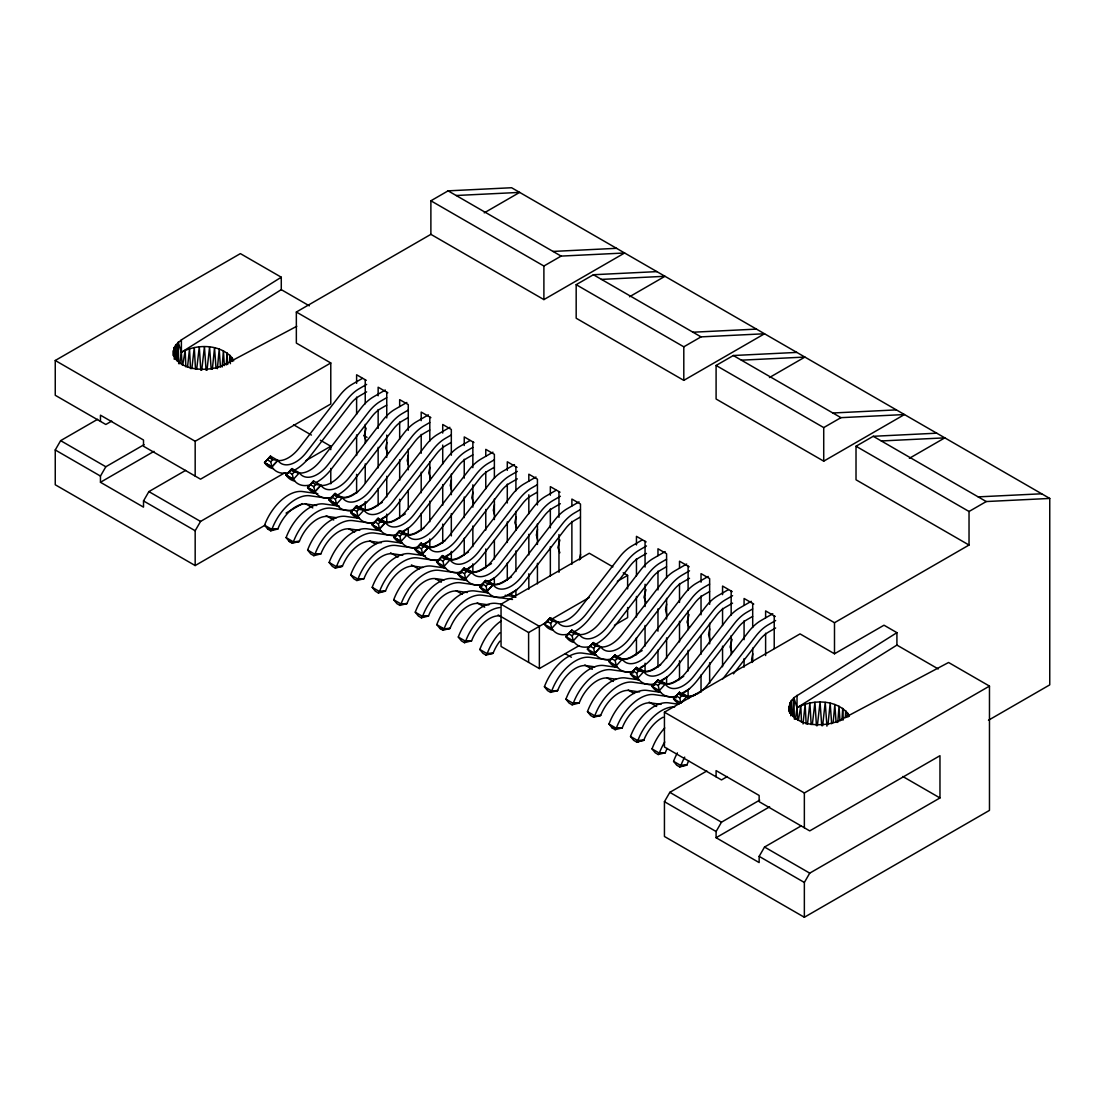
<?xml version="1.0" encoding="UTF-8"?>
<svg xmlns="http://www.w3.org/2000/svg" width="1105" height="1105" viewBox="0 0 1105 1105"><rect width="100%" height="100%" fill="white"/><g stroke="black" fill="none" stroke-linecap="round" stroke-linejoin="round"><path stroke-width="1.5" d="M173.982 355.907L174.162 347.716L175.792 344.884L181.386 339.884L281.278 277.217L240.379 253.611L55.25 360.492L55.25 395.286L105.831 424.486L111.716 421.102M789.578 712.974L789.813 703.153L793.86 697.683L896.915 632.654L884 625.209L834.496 653.787L800.048 633.897L664.437 712.2L664.437 746.994L721.482 779.937L727.352 776.539M232.147 361.432L232.257 358.006C220.047 343.876 196.897 343.848 181.386 352.315L179.77 363.752M847.784 716.869L847.894 713.443C835.698 699.313 812.548 699.285 797.023 707.753L795.407 719.189M175.156 358.628L175.792 344.884L175.999 359.733M790.724 715.791L791.429 700.321L791.65 715.17M229.702 362.164L230.033 355.313L230.406 363.669M845.353 717.601L845.67 710.764L845.974 717.435M226.29 364.912L227.05 352.882L227.699 364.484M841.927 720.35L842.701 708.319L843.336 719.921M176.98 361.004L178.223 342.246L181.386 352.315L182.076 364.816M792.617 716.441L793.86 697.683L797.023 707.753L797.727 720.253M366.156 440.909L364.153 435.674L366.156 428.118M579.407 559.959L580.567 554.323M222.133 367.026L223.403 350.782L224.356 365.575M837.77 722.463L839.04 706.219L839.993 721.013M217.395 368.697L219.191 349.056L220.448 366.998M833.184 722.49L834.827 704.493L836.084 722.435M212.34 369.222L214.536 347.771L216.028 368.31M827.977 724.659L830.173 703.208L831.664 723.747M187.56 366.846L189.521 348.683L190.502 368.587M803.031 723.941L805.158 704.12L806.153 724.024M206.98 370.299L209.577 346.956L211.166 369.029M822.631 725.736L825.214 702.407L826.927 726.165M191.842 368.725L194.273 347.523L195.516 369.167M807.493 724.162L809.91 702.96L811.153 724.604M196.704 369.001L199.287 346.832L200.806 370.272M201.718 370.23L204.439 346.639L206.083 370.23M812.341 724.438L814.938 702.269L816.443 725.709M817.355 725.681L820.076 702.089L821.719 725.681M182.781 364.733L185.184 350.299L185.847 366.832M798.432 720.17L800.821 705.736L801.498 722.269M386.833 442.47L385.673 448.105L387.689 453.34M408.353 454.901L407.206 460.536L408.353 464.832M429.873 467.318L428.726 472.968L430.743 478.189M451.406 479.75L450.246 485.385L451.406 489.695M472.926 492.181L471.78 497.816L473.796 503.051M494.46 504.612L493.3 510.248L494.46 514.557M515.98 517.029L514.833 522.679L516.85 527.9M537.513 529.461L536.353 535.096L537.513 539.406M666.66 604.034L665.514 609.67L666.66 613.979M709.714 628.883L708.567 634.519L709.714 638.828M752.767 653.746L751.621 659.381L752.132 662.475M559.89 539.972L557.887 547.528L559.89 552.762M645.997 589.683L643.98 597.239L645.997 602.474M689.05 614.546L687.034 622.101L689.05 627.322M732.104 639.394L730.087 646.95L732.104 652.185M273.418 468.7A38.261 22.086 -60 0 1 264.565 462.636L270.504 456.185L277.825 460.412A29.131 16.81 -60 0 0 306.555 452.166L346.998 399.775A32.667 18.868 -60 0 1 359.194 388.698L366.639 384.402M294.938 481.131A38.261 22.086 -60 0 1 286.098 475.067L292.024 468.617L299.345 472.843A29.131 16.81 -60 0 0 328.075 464.597L368.518 412.193A32.667 18.868 -60 0 1 380.728 401.129L386.681 397.69M315.27 493.272A38.261 22.086 -60 0 1 307.618 487.498L313.558 481.048L320.878 485.261A29.131 16.81 -60 0 0 349.608 477.029L390.051 424.624A32.667 18.868 -60 0 1 402.248 413.56L408.201 410.121M337.992 505.98A38.261 22.086 -60 0 1 329.152 499.93L335.077 493.465L342.398 497.692A29.131 16.81 -60 0 0 371.128 489.446L411.571 437.055A32.667 18.868 -60 0 1 423.781 425.978L429.735 422.538M359.526 518.411A38.261 22.086 -60 0 1 350.672 512.347L356.611 505.897L363.918 510.123A29.131 16.81 -60 0 0 392.662 501.877L433.105 449.486A32.667 18.868 -60 0 1 445.301 438.409L451.254 434.969M381.045 530.842A38.261 22.086 -60 0 1 372.205 524.778L378.131 518.328L385.452 522.555A29.131 16.81 -60 0 0 414.182 514.308L454.625 461.904A32.667 18.868 -60 0 1 466.821 450.84L472.788 447.401M401.377 542.983A38.261 22.086 -60 0 1 393.725 537.21L399.665 530.759L406.971 534.972A29.131 16.81 -60 0 0 435.715 526.74L476.145 474.335A32.667 18.868 -60 0 1 488.355 463.271L494.308 459.832M424.099 555.691A38.261 22.086 -60 0 1 415.259 549.641L421.185 543.177L428.505 547.403A29.131 16.81 -60 0 0 457.235 539.157L497.678 486.766A32.667 18.868 -60 0 1 509.875 475.689L517.32 471.393M445.619 568.122A38.261 22.086 -60 0 1 436.779 562.058L442.704 555.608L450.025 559.834A29.131 16.81 -60 0 0 478.769 551.588L519.198 499.198A32.667 18.868 -60 0 1 531.408 488.12L537.362 484.681M467.153 580.553A38.261 22.086 -60 0 1 458.299 574.49L464.238 568.039L471.559 572.266A29.131 16.81 -60 0 0 500.289 564.02L540.732 511.615A32.667 18.868 -60 0 1 552.928 500.551L560.373 496.255M487.471 592.694A38.261 22.086 -60 0 1 479.832 586.921L485.758 580.47L493.079 584.697A29.131 16.81 -60 0 0 521.809 576.451L562.252 524.046A32.667 18.868 -60 0 1 574.462 512.982L580.415 509.543M553.26 630.264A38.261 22.086 -60 0 1 544.406 624.201L550.345 617.75L557.652 621.977A29.131 16.81 -60 0 0 586.396 613.731L626.839 561.326A32.667 18.868 -60 0 1 639.035 550.262L646.48 545.967M573.578 642.406A38.261 22.086 -60 0 1 565.94 636.632L571.865 630.182L579.186 634.408A29.131 16.81 -60 0 0 607.916 626.162L648.359 573.757A32.667 18.868 -60 0 1 660.555 562.694L666.522 559.254M596.313 655.113A38.261 22.086 -60 0 1 587.459 649.063L593.399 642.599L600.706 646.826A29.131 16.81 -60 0 0 629.449 638.58L669.879 586.189A32.667 18.868 -60 0 1 682.089 575.125L689.534 570.815M616.631 667.268A38.261 22.086 -60 0 1 608.993 661.481L614.919 655.03L622.239 659.257A29.131 16.81 -60 0 0 650.969 651.011L691.412 598.62A32.667 18.868 -60 0 1 703.609 587.542L709.576 584.103M639.353 679.976A38.261 22.086 -60 0 1 630.513 673.912L636.439 667.461L643.759 671.688A29.131 16.81 -60 0 0 672.503 663.442L712.932 611.037A32.667 18.868 -60 0 1 725.142 599.974L732.587 595.678M659.685 692.117A38.261 22.086 -60 0 1 652.033 686.343L657.972 679.893L665.293 684.119A29.131 16.81 -60 0 0 694.023 675.873L734.466 623.469A32.667 18.868 -60 0 1 746.662 612.405L752.615 608.966M678.953 703.678A38.261 22.086 -60 0 1 673.567 698.774L679.492 692.31L686.813 696.537A29.131 16.81 -60 0 0 688.677 698.609M265.214 525.11L195.171 565.553L55.25 484.764L55.25 449.97L60.637 440.646L97.627 419.292M185.626 470.399L148.885 491.601L143.512 500.924L143.512 507.14L100.458 482.277L100.458 476.075L105.831 466.752L144.051 444.693M195.171 565.553L195.171 530.745L200.544 521.436L284.91 472.733M789.882 713.07L789.813 703.153C786.677 727.27 825.09 728.236 840.035 720.156L948.573 662.489L989.472 686.095L989.472 810.379L804.357 917.261L664.437 836.485L664.437 801.678L669.823 792.354L706.813 771M801.263 825.836L764.536 847.038L759.149 856.361L759.149 862.577L716.095 837.714L716.095 831.513L721.482 822.189L759.688 800.13M804.357 917.261L804.357 882.467L809.73 873.143L939.968 797.948L939.968 755.696L809.73 830.891L759.149 801.678L759.149 795.462L716.095 770.613L716.095 776.829M722.808 678.898L755.986 635.9A32.667 18.868 -60 0 1 768.196 624.836L775.641 620.527M733.471 673.843L759.397 640.265A23.537 13.591 -60 0 1 768.196 632.281L775.641 627.985M317.812 493.7L302.646 491.559A38.261 22.086 -60 0 0 264.565 525.193L267.742 529.074L270.753 530.814L271.885 529.419A38.261 22.086 -60 0 1 309.966 495.786L331.873 498.866M339.332 506.118L324.179 503.991A38.261 22.086 -60 0 0 286.098 537.61L289.275 541.505L292.286 543.246L293.419 541.837A38.261 22.086 -60 0 1 331.486 508.217L351.708 511.063M359.18 518.314L345.699 516.408A38.261 22.086 -60 0 0 307.618 550.041L310.795 553.937L313.806 555.677L314.939 554.268A38.261 22.086 -60 0 1 353.02 520.635L373.241 523.494M380.7 530.745L367.219 528.839A38.261 22.086 -60 0 0 329.152 562.473L332.315 566.368L335.34 568.108L336.459 566.699A38.261 22.086 -60 0 1 374.54 533.066L396.446 536.16M402.234 543.177L388.753 541.27A38.261 22.086 -60 0 0 350.672 574.904L353.849 578.785L356.86 580.526L357.992 579.13A38.261 22.086 -60 0 1 396.073 545.497L417.98 548.577M425.439 555.829L410.273 553.702A38.261 22.086 -60 0 0 372.205 587.321L375.368 591.216L378.38 592.957L379.512 591.548A38.261 22.086 -60 0 1 417.593 557.928L437.815 560.774M445.287 568.025L431.806 566.119A38.261 22.086 -60 0 0 393.725 599.753L396.902 603.648L399.913 605.388L401.046 603.979A38.261 22.086 -60 0 1 439.127 570.346L461.034 573.44M466.807 580.457L453.326 578.55A38.261 22.086 -60 0 0 415.259 612.184L418.422 616.079L421.433 617.819L422.566 616.41A38.261 22.086 -60 0 1 460.647 582.777L482.554 585.871M488.341 592.888L474.86 590.982A38.261 22.086 -60 0 0 436.779 624.615L439.956 628.51L442.967 630.237L444.099 628.842A38.261 22.086 -60 0 1 482.181 595.208L512.499 599.476M501.435 604.117L496.38 603.413A38.261 22.086 -60 0 0 458.299 637.033L461.476 640.928L464.487 642.668L465.619 641.259A38.261 22.086 -60 0 1 499.778 607.57M501.035 621.01A38.261 22.086 -60 0 0 479.832 649.464L482.996 653.359L486.02 655.099L487.153 653.69L493.079 653.304A29.131 16.81 -60 0 1 499.861 641.176M595.968 655.016L582.487 653.124A38.261 22.086 -60 0 0 544.406 686.744L547.583 690.639L550.594 692.379L551.726 690.97A38.261 22.086 -60 0 1 589.808 657.351L610.029 660.196M617.488 667.448L604.007 665.542A38.261 22.086 -60 0 0 565.94 699.175L569.103 703.07L572.114 704.81L573.246 703.402A38.261 22.086 -60 0 1 611.327 669.768L633.234 672.862M639.022 679.879L625.541 677.973A38.261 22.086 -60 0 0 587.459 711.606L590.636 715.501L593.647 717.242L594.78 715.833A38.261 22.086 -60 0 1 632.861 682.199L654.754 685.293M608.993 724.037L612.156 727.933L615.167 729.673L616.3 728.264A38.261 22.086 -60 0 1 654.381 694.631L676.288 697.725M678.705 704.258L668.594 702.835A38.261 22.086 -60 0 0 630.513 736.455L633.69 740.35L636.701 742.09L637.834 740.682A38.261 22.086 -60 0 1 674.644 706.938M664.74 727.933A38.261 22.086 -60 0 0 652.033 748.886L655.21 752.781L658.221 754.522L659.354 753.113A38.261 22.086 -60 0 1 664.74 741.994M677.393 752.892A38.261 22.086 -60 0 0 673.567 761.317L676.73 765.213L679.755 766.953L680.887 765.544A38.261 22.086 -60 0 1 684.713 757.118M272.369 458.244A29.131 16.81 -60 0 1 270.504 456.185L264.565 462.636L271.885 466.863A38.261 22.086 -60 0 0 288.75 472.457M277.825 460.412L271.885 466.863L270.753 461.793L272.728 459.652L277.811 460.412L271.885 466.863L264.578 462.636L270.504 456.185M293.902 470.675A29.131 16.81 -60 0 1 292.024 468.617L286.098 475.067L293.419 479.294A38.261 22.086 -60 0 0 310.27 484.874M293.419 479.294L292.286 474.225L294.248 472.084L299.345 472.829L293.419 479.294L286.098 475.067L292.024 468.617M320.878 485.261L314.939 491.725L313.806 486.656L315.781 484.515L320.864 485.261L314.939 491.725L307.618 487.498L313.558 481.048L307.618 487.498L314.939 491.725A38.261 22.086 -60 0 0 331.804 497.305M336.956 495.537A29.131 16.81 -60 0 1 335.077 493.465L329.152 499.93L336.473 504.156A38.261 22.086 -60 0 0 353.324 509.737M336.459 504.142L335.34 499.073L337.301 496.932L342.398 497.692L336.473 504.156L329.152 499.93L335.077 493.465M358.476 507.969A29.131 16.81 -60 0 1 356.611 505.897L350.672 512.347L357.992 516.574A38.261 22.086 -60 0 0 374.857 522.168M357.992 516.574L356.86 511.505L358.835 509.364L363.918 510.123L357.992 516.574L350.672 512.347L356.611 505.897M379.996 520.386A29.131 16.81 -60 0 1 378.131 518.328L372.205 524.778L379.526 529.005A38.261 22.086 -60 0 0 396.377 534.585M385.452 522.555L379.512 529.005L378.38 523.936L380.355 521.795L385.452 522.541L379.526 529.005L372.205 524.778L378.131 518.328M417.911 547.016A38.261 22.086 -60 0 1 401.046 541.436L399.913 536.367L401.875 534.226L406.971 534.972M401.046 541.436L393.725 537.21L399.665 530.759L393.725 537.21L401.046 541.436L406.971 534.972M428.505 547.403L422.566 553.867L421.433 548.798L423.408 546.644L428.491 547.403L422.566 553.867L415.259 549.641L421.185 543.177L415.259 549.641L422.566 553.867A38.261 22.086 -60 0 0 439.431 559.448M460.965 571.879A38.261 22.086 -60 0 1 444.099 566.285L436.779 562.058L442.704 555.608A29.131 16.81 -60 0 0 444.583 557.68M442.967 561.216L444.928 559.075L450.025 559.834L444.099 566.285L442.967 561.216L439.956 559.475M482.484 584.296A38.261 22.086 -60 0 1 465.619 578.716L458.299 574.49L464.238 568.039A29.131 16.81 -60 0 0 466.103 570.097M464.487 573.647L466.462 571.506L471.545 572.252L465.619 578.716L464.487 573.647L461.476 571.907M479.832 586.921L485.758 580.47L479.832 586.921L487.153 591.147A38.261 22.086 -60 0 0 525.22 580.802L565.663 528.411A23.537 13.591 -60 0 1 574.462 520.441L580.415 517.002M493.079 584.697L487.153 591.147L486.02 586.078L487.982 583.937L493.079 584.683L487.153 591.147M568.592 634.008A38.261 22.086 -60 0 1 551.726 628.427L544.406 624.201L550.345 617.75A29.131 16.81 -60 0 0 552.21 619.808M550.594 623.358L552.555 621.217L557.652 621.977L551.726 628.427L550.594 623.358L547.583 621.618M565.94 636.632L571.865 630.182L565.94 636.632L573.26 640.859A38.261 22.086 -60 0 0 590.111 646.439M572.114 635.789L574.089 633.648L579.186 634.394L573.26 640.859L572.114 635.789L569.103 634.049M587.459 649.063L593.399 642.599L587.459 649.063L594.78 653.29A38.261 22.086 -60 0 0 611.645 658.87M593.647 648.221L595.609 646.066L600.706 646.826L594.78 653.29L593.647 648.221L590.636 646.48M594.78 653.29L600.706 646.826M633.165 671.301A38.261 22.086 -60 0 1 616.3 665.707L608.993 661.481L614.919 655.03A29.131 16.81 -60 0 0 616.783 657.102M615.167 660.638L617.143 658.497L622.226 659.257L616.3 665.707L615.167 660.638L612.156 658.898M654.685 683.719A38.261 22.086 -60 0 1 637.834 678.139L630.513 673.912L636.439 667.461A29.131 16.81 -60 0 0 638.317 669.52M636.701 673.069L638.662 670.928L643.759 671.688L637.834 678.139L636.701 673.069L633.69 671.329M652.033 686.343L657.972 679.893L652.033 686.343L659.354 690.57A38.261 22.086 -60 0 0 676.219 696.15M658.221 685.501L660.196 683.36L665.279 684.106L659.354 690.57L658.221 685.501L655.21 683.76M673.567 698.774L679.492 692.31L673.567 698.774L680.887 703.001L686.813 696.537L681.716 695.777L678.705 694.051M680.887 702.987L679.755 697.932L681.716 695.777M436.779 562.058L442.704 555.608M458.299 574.49L464.238 568.039M544.406 624.201L550.345 617.75M608.993 661.481L614.919 655.03M630.513 673.912L636.439 667.461M281.278 277.217L281.278 289.648L181.386 352.315L181.386 339.884M896.915 632.654L896.915 645.085L797.023 707.753L797.023 695.321M100.458 421.392L100.458 415.176L143.512 440.025L143.512 446.24L200.544 479.169L330.782 403.988L330.782 362.979L296.347 343.089L296.347 312.024L430.881 234.343L430.881 200.792L448.105 190.847L511.601 187.739L1049.75 498.438L1049.75 684.865L988.464 720.239M484.225 212.864L519.668 192.394L456.172 195.502M100.458 482.277L153.996 451.365M55.25 360.492L195.171 441.268L330.782 362.979M430.881 200.792L543.895 266.029L561.105 256.098L624.615 252.99L543.895 299.593L430.881 234.343M362.302 378.449L351.873 384.471A32.667 18.868 -60 0 0 339.677 395.549L299.234 447.939A29.131 16.81 -60 0 1 277.286 460.467M366.639 391.861L359.194 396.156A23.537 13.591 -60 0 0 350.409 404.126L309.966 456.531A38.261 22.086 -60 0 1 294.552 470.108M385.313 390.024L373.407 396.902A32.667 18.868 -60 0 0 361.197 407.966L320.768 460.371A29.131 16.81 -60 0 1 296.181 472.125M576.175 284.676L683.802 346.818L701.026 336.873L764.536 333.765L683.802 380.369L576.175 318.226L576.175 284.676L593.399 274.731L656.895 271.623M386.681 405.148L380.728 408.588A23.537 13.591 -60 0 0 371.929 416.557L331.486 468.962A38.261 22.086 -60 0 1 316.085 482.54M305.629 460.771L330.782 446.24L330.782 449.666M406.847 402.455L394.927 409.333A32.667 18.868 -60 0 0 382.731 420.397L342.288 472.802A29.131 16.81 -60 0 1 320.339 485.33M408.201 417.579L402.248 421.019A23.537 13.591 -60 0 0 393.463 428.989L353.02 481.379A38.261 22.086 -60 0 1 336.141 495.703M629.532 296.748L664.975 276.291L601.465 279.399M428.367 414.886L416.461 421.765A32.667 18.868 -60 0 0 404.25 432.829L363.807 485.219A29.131 16.81 -60 0 1 339.235 496.974M286.071 513.065L302.466 503.604M429.735 429.997L423.781 433.436A23.537 13.591 -60 0 0 414.983 441.42L374.54 493.811A38.261 22.086 -60 0 1 357.661 508.12M449.901 427.304L437.981 434.182A32.667 18.868 -60 0 0 425.784 445.26L385.341 497.651A29.131 16.81 -60 0 1 363.393 510.179M357.84 491.642L351.873 495.081A23.537 13.591 -60 0 1 343.089 497.264L338.033 496.546M451.254 442.428L445.301 445.868A23.537 13.591 -60 0 0 436.503 453.837L396.073 506.242A38.261 22.086 -60 0 1 380.659 519.82M469.929 440.591L459.514 446.613A32.667 18.868 -60 0 0 447.304 457.677L406.861 510.082A29.131 16.81 -60 0 1 382.289 521.836M359.194 506.767L366.639 502.471M382.344 502.347L373.407 507.513A23.537 13.591 -60 0 1 364.609 509.681L361.238 509.212M472.788 454.859L466.821 458.299A23.537 13.591 -60 0 0 458.036 466.269L417.593 518.673A38.261 22.086 -60 0 1 402.179 532.251M492.954 452.166L481.034 459.045A32.667 18.868 -60 0 0 468.838 470.108L428.395 522.513A29.131 16.81 -60 0 1 406.447 535.041M382.206 518.328L386.681 515.759M405.355 513.922L394.927 519.944A23.537 13.591 -60 0 1 386.142 522.113L381.087 521.408M494.308 467.291L488.355 470.73A23.537 13.591 -60 0 0 479.556 478.7L439.127 531.091A38.261 22.086 -60 0 1 422.248 545.414M514.474 464.597L502.554 471.476A32.667 18.868 -60 0 0 490.358 482.54L449.915 534.931A29.131 16.81 -60 0 1 425.328 546.685M402.248 531.615L408.201 528.176M423.906 528.066L416.461 532.361A23.537 13.591 -60 0 1 407.662 534.544L402.607 533.826M517.32 478.852L509.875 483.147A23.537 13.591 -60 0 0 501.09 491.131L460.647 543.522A38.261 22.086 -60 0 1 443.768 557.845M716.095 365.465L823.722 427.594L840.946 417.662L904.456 414.555L823.722 461.158L716.095 399.016L716.095 365.465L733.319 355.52L796.816 352.412M535.994 477.015L524.088 483.893A32.667 18.868 -60 0 0 511.877 494.971L471.448 547.362A29.131 16.81 -60 0 1 449.5 559.89M423.781 544.047L429.735 540.607M445.426 540.497L437.981 544.793A23.537 13.591 -60 0 1 429.196 546.975L424.14 546.257M537.362 492.139L531.408 495.579A23.537 13.591 -60 0 0 522.61 503.549L482.181 555.953A38.261 22.086 -60 0 1 466.766 569.531M556.036 490.302L545.608 496.325A32.667 18.868 -60 0 0 533.411 507.402L492.968 559.793A29.131 16.81 -60 0 1 468.382 571.547M445.301 556.478L451.254 553.039M769.453 377.537L804.896 357.067L741.386 360.175M468.437 552.058L459.514 557.224A23.537 13.591 -60 0 1 450.716 559.392L447.345 558.923M560.373 503.714L552.928 508.01A23.537 13.591 -60 0 0 544.143 515.98L503.7 568.384A38.261 22.086 -60 0 1 488.286 581.962M579.048 501.877L567.141 508.756A32.667 18.868 -60 0 0 554.931 519.82L514.502 572.224A29.131 16.81 -60 0 1 492.54 584.752M468.313 568.053L472.788 565.47M491.463 563.633L481.034 569.655A23.537 13.591 -60 0 1 472.249 571.824L467.194 571.119M488.355 581.341L494.308 577.901L494.377 584.807L487.208 580.678M511.491 576.921L502.554 582.073A23.537 13.591 -60 0 1 493.769 584.255L488.714 583.537M517.32 589.462L509.875 593.758A32.667 18.868 -60 0 1 507.734 594.877M579.089 645.652L539.364 668.58L501.048 646.453L501.048 604.2L589.31 553.246L612.888 566.865M642.143 540.014L631.715 546.036A32.667 18.868 -60 0 0 619.518 557.113L579.075 609.504A29.131 16.81 -60 0 1 554.489 621.259M646.48 553.425L639.035 557.721A23.537 13.591 -60 0 0 630.237 565.691L589.808 618.096A38.261 22.086 -60 0 1 574.393 631.673M665.155 551.588L653.248 558.467A32.667 18.868 -60 0 0 641.038 569.531L600.595 621.935A29.131 16.81 -60 0 1 578.647 634.463M498.148 614.946L528.604 632.53L548.191 621.231M551.133 619.532L589.379 597.446M617.336 581.313L627.626 575.374L627.626 588.882M856.016 446.24L969.03 511.491L969.03 545.041L856.016 479.791L856.016 446.24L873.24 436.295L936.736 433.188M666.522 566.713L660.555 570.152A23.537 13.591 -60 0 0 651.77 578.122L611.327 630.513A38.261 22.086 -60 0 1 594.449 644.837M686.688 564.02L674.768 570.898A32.667 18.868 -60 0 0 662.572 581.962L622.129 634.353A29.131 16.81 -60 0 1 600.181 646.895M689.534 578.274L682.089 582.57A23.537 13.591 -60 0 0 673.29 590.553L632.861 642.944A38.261 22.086 -60 0 1 615.982 657.268M614.394 625.264L627.626 617.626L627.626 607.488M909.374 458.313L944.816 437.856L881.307 440.964M708.208 576.437L696.288 583.316A32.667 18.868 -60 0 0 684.092 594.393L643.649 646.784A29.131 16.81 -60 0 1 619.062 658.539M709.576 591.562L703.609 595.001A23.537 13.591 -60 0 0 694.824 602.985L654.381 655.376A38.261 22.086 -60 0 1 638.966 668.967M728.25 589.725L717.822 595.747A32.667 18.868 -60 0 0 705.612 606.825L665.182 659.215A29.131 16.81 -60 0 1 640.596 670.97M642.143 650.624L631.715 656.646A23.537 13.591 -60 0 1 622.93 658.829L619.56 658.345M732.587 603.137L725.142 607.432A23.537 13.591 -60 0 0 716.344 615.402L675.915 667.807A38.261 22.086 -60 0 1 660.5 681.384M751.262 601.3L739.342 608.178A32.667 18.868 -60 0 0 727.145 619.242L686.702 671.647A29.131 16.81 -60 0 1 664.754 684.175M640.527 667.475L644.989 664.892M660.693 664.782L653.248 669.077A23.537 13.591 -60 0 1 644.45 671.246L641.08 670.776M752.615 616.424L746.662 619.864A23.537 13.591 -60 0 0 737.878 627.833L697.435 680.224A38.261 22.086 -60 0 1 680.556 694.548M772.782 613.731L760.875 620.609A32.667 18.868 -60 0 0 748.665 631.673L708.236 684.078A29.131 16.81 -60 0 1 696.689 694.313M660.555 680.763L666.522 677.324M683.705 676.343L674.768 681.509A23.537 13.591 -60 0 1 665.97 683.677L660.928 682.959M969.03 511.491L986.254 501.546L1049.75 498.438M682.089 693.18L689.534 688.885M296.347 312.024L834.496 622.723L969.03 545.041M716.095 837.714L769.633 806.816M664.437 712.2L804.357 792.976L989.472 686.095M296.762 326.279L224.398 364.719C209.453 372.799 171.026 371.832 174.162 347.716L174.258 359.291M636.701 742.09L643.759 740.295A29.131 16.81 -60 0 1 663.152 717.228M267.742 529.074L269.717 528.95M264.565 525.193L271.885 529.419L277.825 529.019A29.131 16.81 -60 0 1 306.555 504.087L316.665 505.51M270.753 530.814L277.811 529.019L271.885 529.419M289.275 541.505L291.237 541.381M286.098 537.61L293.419 541.837L299.345 541.45A29.131 16.81 -60 0 1 328.075 516.518L336.5 517.706M292.286 543.246L299.345 541.45L293.419 541.837M307.618 550.041L314.939 554.268L320.878 553.881A29.131 16.81 -60 0 1 349.608 528.936L359.719 530.372M313.806 555.677L320.864 553.881L314.939 554.268M329.152 562.473L336.459 566.699L342.398 566.299A29.131 16.81 -60 0 1 371.128 541.367L381.239 542.79M335.34 568.108L342.398 566.312L336.459 566.699M350.672 574.904L357.992 579.13L363.918 578.73A29.131 16.81 -60 0 1 392.662 553.798L402.773 555.221M356.86 580.526L363.918 578.73L357.992 579.13M372.205 587.321L379.512 591.548L385.452 591.161A29.131 16.81 -60 0 1 414.182 566.23L422.607 567.418M378.38 592.957L385.452 591.161L379.512 591.548M393.725 599.753L401.046 603.979L406.971 603.592A29.131 16.81 -60 0 1 435.715 578.647L444.141 579.835M399.913 605.388L406.971 603.592L401.046 603.979M415.259 612.184L422.566 616.41L428.505 616.01A29.131 16.81 -60 0 1 457.235 591.078L467.346 592.501M421.433 617.819L428.491 616.024L422.566 616.41M439.956 628.51L441.917 628.372M436.779 624.615L444.099 628.842L450.025 628.441A29.131 16.81 -60 0 1 478.769 603.51L488.88 604.932M442.967 630.237L450.025 628.441L444.099 628.842M458.299 637.033L465.619 641.259L471.559 640.872A29.131 16.81 -60 0 1 500.289 615.941M464.487 642.668L471.545 640.872L465.619 641.259M486.02 655.099L493.079 653.304L487.153 653.69A38.261 22.086 -60 0 1 499.861 632.737M544.406 686.744L551.726 690.97L557.652 690.584A29.131 16.81 -60 0 1 586.396 665.652L594.822 666.84M550.594 692.379L557.652 690.584L551.726 690.97M565.94 699.175L573.246 703.402L579.186 703.015A29.131 16.81 -60 0 1 607.916 678.069L616.341 679.257M572.114 704.81L579.186 703.015L573.246 703.402M587.459 711.606L594.78 715.833L600.706 715.432A29.131 16.81 -60 0 1 629.449 690.501L639.56 691.923M593.647 717.242L600.706 715.446L594.78 715.833M612.156 727.933L614.131 727.794M660.541 692.31L647.06 690.404A38.261 22.086 -60 0 0 608.993 724.037L616.3 728.264L622.239 727.864A29.131 16.81 -60 0 1 650.969 702.932L661.08 704.355M615.167 729.673L622.226 727.864L616.3 728.264M637.834 740.682L643.759 740.295L637.834 740.682L630.513 736.455M652.033 748.886L659.354 753.113L665.293 752.726A29.131 16.81 -60 0 1 667.158 748.499M658.221 754.522L665.279 752.726L659.354 753.113M673.567 761.317L680.887 765.544L686.813 765.143A29.131 16.81 -60 0 1 688.677 760.931M679.755 766.953L686.813 765.157L680.887 765.544M553.039 251.429L616.535 248.321M692.959 332.218L756.455 329.11M832.88 412.994L896.376 409.886M978.174 496.877L1041.684 493.783M505.178 595.264L515.289 596.686M682.448 695.39L687.503 696.109A23.537 13.591 -60 0 0 696.288 693.926M448.105 190.847L561.105 256.098M593.399 274.731L701.026 336.873M733.319 355.52L840.946 417.662M873.24 436.295L986.254 501.546M281.278 289.648L309.317 305.836M896.915 645.085L938.242 668.953M366.294 380.369L356.611 374.775L356.611 383.366M387.827 392.8L378.145 387.206L378.145 395.797M430.881 417.662L421.198 412.068L421.198 420.646M473.935 442.511L464.238 436.917L464.238 445.508M516.988 467.374L507.292 461.78L507.292 470.357M560.028 492.222L550.345 486.628L550.345 495.22M646.135 541.933L636.452 536.339L636.452 544.931M689.188 566.796L679.506 561.202L679.506 568.067M732.242 591.645L722.56 586.051L722.56 594.642M753.762 604.076L744.079 598.482L744.079 605.347M775.296 616.507L765.613 610.913L765.613 617.778M623.206 572.818L627.626 575.374M364.153 435.674L367.012 437.331M293.571 424.762L311.43 435.066M320.367 440.232L330.782 446.24M902.757 776.47L939.968 797.948M359.484 506.933L365.23 510.248L365.23 501.656M381.004 519.364L386.75 522.679L386.75 514.087M401.101 530.966L408.27 535.096L408.27 528.231M424.058 544.213L429.804 547.528L429.804 538.95M445.591 556.644L451.323 559.959L451.323 551.367M467.111 569.075L471.421 571.561M510.165 593.924L515.911 597.239M639.325 668.497L643.621 670.984M660.845 680.929L666.591 684.244L666.591 677.365M682.379 693.346L688.111 696.661L688.111 689.796M269.717 457.912L272.728 459.652M291.237 470.343L294.248 472.084M312.756 482.774L315.781 484.515M334.29 495.192L337.301 496.932M355.81 507.623L358.835 509.364M377.344 520.054L380.355 521.795M398.864 532.486L401.875 534.226M420.397 544.903L423.408 546.644M441.917 557.334L444.928 559.075M463.451 569.766L466.462 571.506M484.971 582.197L487.982 583.937M549.544 619.477L552.555 621.217M571.078 631.908L574.089 633.648M592.598 644.326L595.609 646.066M614.131 656.757L617.143 658.497M635.651 669.188L638.662 670.928M657.185 681.619L660.196 683.36M267.742 460.053L270.753 461.793M289.275 472.484L292.286 474.225M310.795 484.915L313.806 486.656M332.315 497.347L335.34 499.073M353.849 509.764L356.86 511.505M375.368 522.195L378.38 523.936M396.902 534.627L399.913 536.367M418.422 547.058L421.433 548.798M482.996 584.338L486.02 586.078M676.73 696.191L679.755 697.932M501.048 604.2L539.364 626.328L539.364 668.58M305.312 503.618L312.784 507.927M326.237 515.704L333.71 520.013M348.655 528.646L354.636 532.099M369.595 540.732L375.562 544.185M390.521 552.818L397.993 557.127M411.447 564.89L418.919 569.213M435.356 578.702L441.337 582.155M456.296 590.788L462.277 594.241M477.222 602.874L484.694 607.184M565.415 653.787L571.396 657.24M584.849 665.003L592.321 669.326M607.267 677.959L613.247 681.412M628.206 690.031L634.173 693.484M649.132 702.117L656.605 706.44M479.832 649.464L487.153 653.69M636.66 740.806L638.662 741.966M60.637 440.646L105.831 466.752M148.885 491.601L200.544 521.436M669.823 792.354L721.482 822.189M764.536 847.038L809.73 873.143M55.25 449.97L100.458 476.075M143.512 500.924L195.171 530.745M664.437 801.678L716.095 831.513M759.149 856.361L804.357 882.467M849.303 716.316L847.894 713.443L848.005 716.8M233.666 360.879L232.257 358.006L232.368 361.363M793.86 697.683L794.343 719.134M178.223 342.246L178.692 363.697M834.496 622.723L834.496 653.787M823.722 427.594L823.722 461.158M804.357 792.976L804.357 827.783M774.218 615.886L774.218 648.511M765.613 633.234L765.613 655.555M752.698 603.454L752.698 627.488M752.698 648.096L752.698 661.84M744.079 620.803L744.079 639.698M744.079 658.58L744.079 667.158M731.165 591.023L731.165 615.071M731.165 635.665L731.165 654.561M722.56 608.372L722.56 625.541M722.56 646.149L722.56 666.757M709.645 604.352L709.645 578.592L701.026 573.633L701.026 582.211M709.645 623.248L709.645 643.842M709.645 662.738L709.645 683.332M701.026 595.954L701.026 614.836M701.026 635.444L701.026 654.326M701.026 674.934L701.026 692.103M688.111 566.174L688.111 590.208M688.111 610.816L688.111 629.698M688.111 650.306L688.111 670.915M683.802 346.818L683.802 380.369M679.506 583.523L679.506 602.405M679.506 621.3L679.506 641.895M679.506 660.79L679.506 679.672M666.591 577.777L666.591 553.743L657.972 548.771L657.972 555.635M666.591 598.385L666.591 618.993M666.591 637.875L666.591 658.483M657.972 571.092L657.972 589.973M657.972 608.869L657.972 631.19M657.972 650.072L657.972 667.24M645.058 541.312L645.058 567.072M645.058 584.241L645.058 606.562M645.058 625.444L645.058 646.052M645.058 663.221L645.058 671.812M636.452 558.66L636.452 575.829M636.452 596.438L636.452 617.046M636.452 637.654L636.452 654.823M580.484 558.978L580.484 504.032L571.879 499.059L571.879 505.924M571.879 521.38L571.879 564.31M558.964 491.601L558.964 517.361M558.964 534.53L558.964 572.307M550.345 508.949L550.345 527.845M550.345 546.726L550.345 575.912M543.895 266.029L543.895 299.593M537.431 504.93L537.431 479.169L528.825 474.197L528.825 481.076M537.431 523.811L537.431 544.42M537.431 563.315L537.431 583.91M528.825 494.805L528.825 513.701M528.825 534.295L528.825 554.903M528.825 573.785L528.825 589.241M528.604 632.53L528.604 662.365M515.911 466.752L515.911 490.786M515.911 511.394L515.911 530.276M515.911 550.884L515.911 571.492M515.911 590.374L515.911 595.526M507.292 484.101L507.292 502.982M507.292 521.878L507.292 542.472M507.292 563.08L507.292 580.249M494.377 478.355L494.377 454.321L485.772 449.348L485.772 456.213M494.377 498.963L494.377 519.571M494.377 540.165L494.377 559.061M485.772 471.669L485.772 488.838M485.772 509.446L485.772 530.055M485.772 548.936L485.772 567.818M472.857 441.89L472.857 467.65M472.857 484.819L472.857 507.14M472.857 526.021L472.857 546.63M472.857 563.799L472.857 572.39M464.238 459.238L464.238 478.134M464.238 497.015L464.238 517.623M464.238 538.232L464.238 555.401M451.323 455.219L451.323 429.458L442.718 424.486L442.718 433.077M451.323 474.1L451.323 494.709M451.323 513.604L451.323 535.925M442.718 445.094L442.718 463.99M442.718 484.584L442.718 505.192M442.718 524.074L442.718 542.969M429.804 417.041L429.804 441.075M429.804 461.683L429.804 480.565M429.804 501.173L429.804 521.781M421.198 434.389L421.198 453.271M421.198 472.166L421.198 492.761M421.198 513.369L421.198 530.538M408.27 430.356L408.27 404.61L399.665 399.637L399.665 406.502M408.27 449.252L408.27 469.86M408.27 490.454L408.27 509.35M399.665 421.958L399.665 439.127M399.665 459.735L399.665 480.344M399.665 499.225L399.665 518.107M386.75 392.178L386.75 417.939M386.75 435.108L386.75 457.429M386.75 476.31L386.75 496.918M378.145 409.527L378.145 428.422M378.145 447.304L378.145 467.912M378.145 488.507L378.145 505.689M365.23 379.747L365.23 403.795M365.23 424.389L365.23 443.285M365.23 463.893L365.23 482.774M356.611 397.096L356.611 414.278M356.611 434.873L356.611 455.481M356.611 474.363L356.611 493.258M330.782 468.451L330.782 483.838M195.171 441.268L195.171 476.062M576.023 633.676A29.131 16.81 -60 0 1 573.73 632.24M695.584 694.865A29.131 16.81 -60 0 1 686.274 696.606M662.116 683.401A29.131 16.81 -60 0 1 659.837 681.951M789.053 711.067L789.039 706.095L789.053 711.026M173.402 355.63L173.402 350.658L173.402 355.589"/></g></svg>
